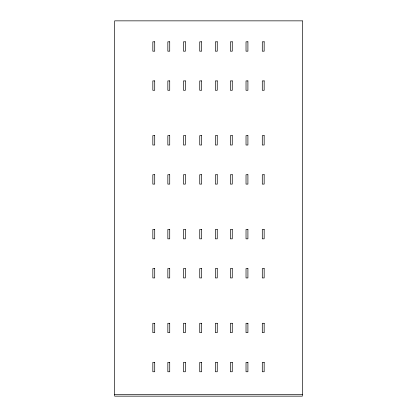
<?xml version="1.0" encoding="UTF-8"?>
<svg xmlns="http://www.w3.org/2000/svg" width="417" height="417" viewBox="0 0 417 417"><rect width="100%" height="100%" fill="white"/><g stroke="black" fill="none" stroke-linecap="round" stroke-linejoin="round"><path stroke-width="0.63" d="M114.675 394.586L302.325 394.586M302.325 20.85L114.675 20.85L114.675 396.15L302.325 396.15L302.325 20.85M154.707 41.804L152.831 41.804L152.831 51.187L154.707 51.187L154.707 41.804M169.719 41.804L167.843 41.804L167.843 51.187L169.719 51.187L169.719 41.804M185.357 41.804L183.48 41.804L183.48 51.187L185.357 51.187L185.357 41.804M201.62 41.804L199.743 41.804L199.743 51.187L201.62 51.187L201.62 41.804M217.257 41.804L215.38 41.804L215.38 51.187L217.257 51.187L217.257 41.804M232.269 41.804L230.392 41.804L230.392 51.187L232.269 51.187L232.269 41.804M247.906 41.804L246.03 41.804L246.03 51.187L247.906 51.187L247.906 41.804M264.17 41.804L262.293 41.804L262.293 51.187L264.17 51.187L264.17 41.804M154.707 80.898L152.831 80.898L152.831 90.28L154.707 90.28L154.707 80.898M169.719 80.898L167.843 80.898L167.843 90.28L169.719 90.28L169.719 80.898M185.357 80.898L183.48 80.898L183.48 90.28L185.357 90.28L185.357 80.898M201.62 80.898L199.743 80.898L199.743 90.28L201.62 90.28L201.62 80.898M217.257 80.898L215.38 80.898L215.38 90.28L217.257 90.28L217.257 80.898M232.269 80.898L230.392 80.898L230.392 90.28L232.269 90.28L232.269 80.898M247.906 80.898L246.03 80.898L246.03 90.28L247.906 90.28L247.906 80.898M264.17 80.898L262.293 80.898L262.293 90.28L264.17 90.28L264.17 80.898M154.707 135.629L152.831 135.629L152.831 145.012L154.707 145.012L154.707 135.629M169.719 135.629L167.843 135.629L167.843 145.012L169.719 145.012L169.719 135.629M185.357 135.629L183.48 135.629L183.48 145.012L185.357 145.012L185.357 135.629M201.62 135.629L199.743 135.629L199.743 145.012L201.62 145.012L201.62 135.629M217.257 135.629L215.38 135.629L215.38 145.012L217.257 145.012L217.257 135.629M232.269 135.629L230.392 135.629L230.392 145.012L232.269 145.012L232.269 135.629M247.906 135.629L246.03 135.629L246.03 145.012L247.906 145.012L247.906 135.629M264.17 135.629L262.293 135.629L262.293 145.012L264.17 145.012L264.17 135.629M154.707 174.723L152.831 174.723L152.831 184.105L154.707 184.105L154.707 174.723M169.719 174.723L167.843 174.723L167.843 184.105L169.719 184.105L169.719 174.723M185.357 174.723L183.48 174.723L183.48 184.105L185.357 184.105L185.357 174.723M201.62 174.723L199.743 174.723L199.743 184.105L201.62 184.105L201.62 174.723M217.257 174.723L215.38 174.723L215.38 184.105L217.257 184.105L217.257 174.723M232.269 174.723L230.392 174.723L230.392 184.105L232.269 184.105L232.269 174.723M247.906 174.723L246.03 174.723L246.03 184.105L247.906 184.105L247.906 174.723M264.17 174.723L262.293 174.723L262.293 184.105L264.17 184.105L264.17 174.723M154.707 229.454L152.831 229.454L152.831 238.837L154.707 238.837L154.707 229.454M169.719 229.454L167.843 229.454L167.843 238.837L169.719 238.837L169.719 229.454M185.357 229.454L183.48 229.454L183.48 238.837L185.357 238.837L185.357 229.454M201.62 229.454L199.743 229.454L199.743 238.837L201.62 238.837L201.62 229.454M217.257 229.454L215.38 229.454L215.38 238.837L217.257 238.837L217.257 229.454M232.269 229.454L230.392 229.454L230.392 238.837L232.269 238.837L232.269 229.454M247.906 229.454L246.03 229.454L246.03 238.837L247.906 238.837L247.906 229.454M264.17 229.454L262.293 229.454L262.293 238.837L264.17 238.837L264.17 229.454M154.707 268.548L152.831 268.548L152.831 277.93L154.707 277.93L154.707 268.548M169.719 268.548L167.843 268.548L167.843 277.93L169.719 277.93L169.719 268.548M185.357 268.548L183.48 268.548L183.48 277.93L185.357 277.93L185.357 268.548M201.62 268.548L199.743 268.548L199.743 277.93L201.62 277.93L201.62 268.548M217.257 268.548L215.38 268.548L215.38 277.93L217.257 277.93L217.257 268.548M232.269 268.548L230.392 268.548L230.392 277.93L232.269 277.93L232.269 268.548M247.906 268.548L246.03 268.548L246.03 277.93L247.906 277.93L247.906 268.548M264.17 268.548L262.293 268.548L262.293 277.93L264.17 277.93L264.17 268.548M154.707 323.279L152.831 323.279L152.831 332.662L154.707 332.662L154.707 323.279M169.719 323.279L167.843 323.279L167.843 332.662L169.719 332.662L169.719 323.279M185.357 323.279L183.48 323.279L183.48 332.662L185.357 332.662L185.357 323.279M201.62 323.279L199.743 323.279L199.743 332.662L201.62 332.662L201.62 323.279M217.257 323.279L215.38 323.279L215.38 332.662L217.257 332.662L217.257 323.279M232.269 323.279L230.392 323.279L230.392 332.662L232.269 332.662L232.269 323.279M247.906 323.279L246.03 323.279L246.03 332.662L247.906 332.662L247.906 323.279M264.17 323.279L262.293 323.279L262.293 332.662L264.17 332.662L264.17 323.279M154.707 362.373L152.831 362.373L152.831 371.756L154.707 371.756L154.707 362.373M169.719 362.373L167.843 362.373L167.843 371.756L169.719 371.756L169.719 362.373M185.357 362.373L183.48 362.373L183.48 371.756L185.357 371.756L185.357 362.373M201.62 362.373L199.743 362.373L199.743 371.756L201.62 371.756L201.62 362.373M217.257 362.373L215.38 362.373L215.38 371.756L217.257 371.756L217.257 362.373M232.269 362.373L230.392 362.373L230.392 371.756L232.269 371.756L232.269 362.373M247.906 362.373L246.03 362.373L246.03 371.756L247.906 371.756L247.906 362.373M264.17 362.373L262.293 362.373L262.293 371.756L264.17 371.756L264.17 362.373"/></g></svg>
